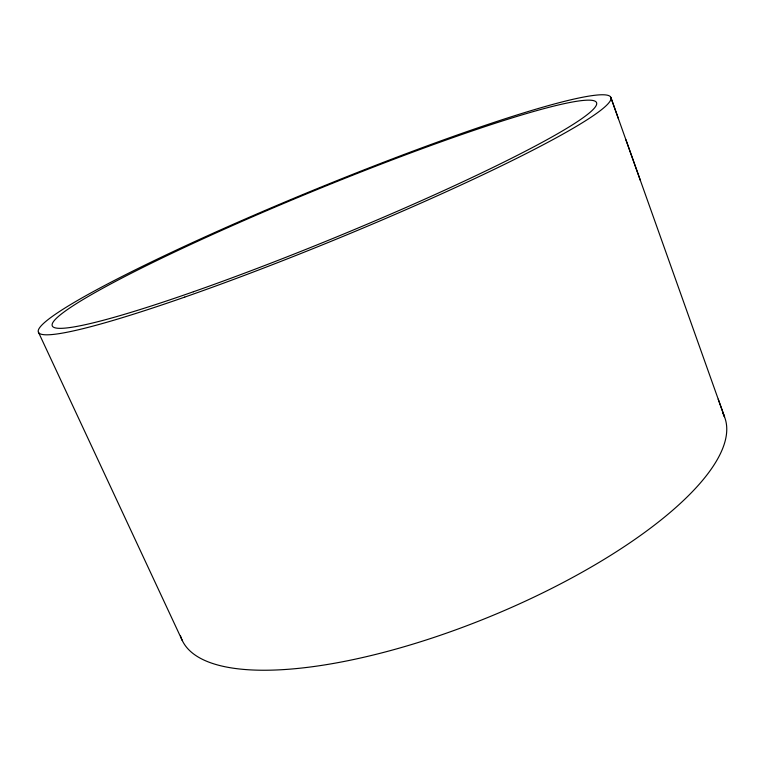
<?xml version="1.0" encoding="UTF-8"?>
<svg xmlns="http://www.w3.org/2000/svg" width="765" height="765" viewBox="0 0 765 765"><rect width="100%" height="100%" fill="white"/><g stroke="black" fill="none" stroke-linecap="round" stroke-linejoin="round"><path stroke-width="1.15" d="M38.499 332.335L182.309 640.582M618.416 118.69L610.786 97.289L724.56 416.992L718.22 399.158M625.856 139.613L640.381 180.454M722.743 413.09A293.301 96.342 -22.3 0 1 489.944 616.609A293.301 96.342 -22.3 0 1 180.492 635.82M184.719 297.107A309.347 27.005 -22.3 0 0 610.996 97.987A309.347 27.005 -22.3 0 0 178.168 249.247A309.347 27.005 -22.3 0 0 184.719 297.107M193.402 291.761A294.123 25.618 -22.3 0 0 596.643 102.988A294.123 25.618 -22.3 0 0 183.189 247.994A294.123 25.618 -22.3 0 0 193.402 291.761"/></g></svg>
